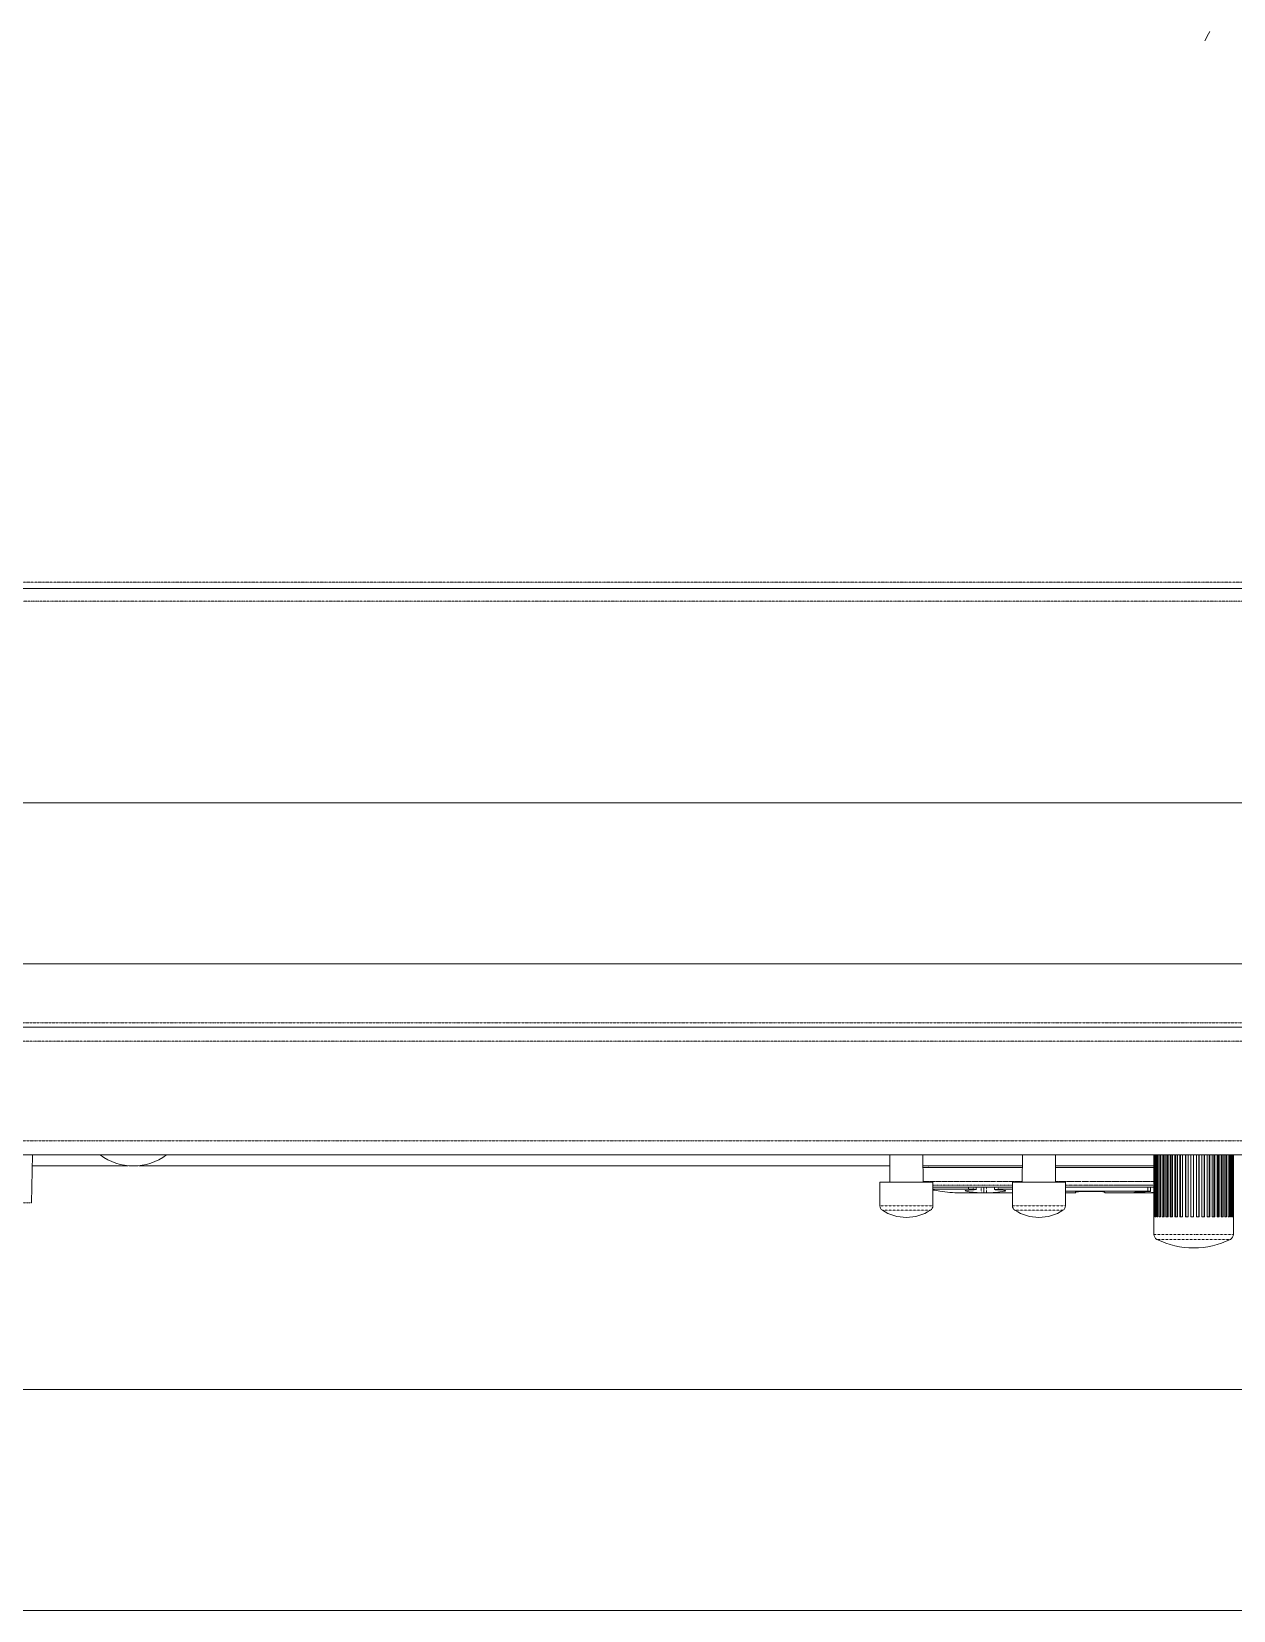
# Model space of a CAD drawing. Header units: millimetres. Extents: x 60499 to 556746, y 248297 to 497145.
# Drawn here: x 421339 to 427049, y 453679 to 461181 of the extents above; entities that cross this region are included whole.
import ezdxf

# ---------------------------------------------------------------- set-up
doc = ezdxf.new("R2010")
doc.units = ezdxf.units.MM
doc.linetypes.add('PHANTOM', pattern=[20, 10, -2, 2, -2, 2, -2])

msp = doc.modelspace()

# ---------------------------------------------------------------- linework, layer by layer
at = {"color": 7, "linetype": 'PHANTOM', "lineweight": 13, "ltscale": 0.03937}
for p, q in [((438435.8, 458565), (415307.1, 458565)), ((415333.1, 458475.5), (438409.7, 458475.5)), ((433159.1, 456471.1), (420561.8, 456471.1)), ((414933.3, 456384.6), (438787.6, 456384.6)), ((439207.5, 455910.1), (414513.4, 455910.1)), ((421339.3, 455616.1), (418946.2, 455616.1))]:
    msp.add_line(p, q, dxfattribs=at)
at = {"color": 7, "lineweight": 13, "ltscale": 0.03937}
for p, q in [((415307.1, 458535.2), (438435.8, 458535.2)), ((414684.7, 457515.9), (439039.5, 457515.9)), ((414684.7, 456751.6), (439039.5, 456751.6)), ((414933.3, 456450.1), (438787.6, 456450.1)), ((439181.4, 455843.8), (414539.4, 455843.8)), ((421848.2, 455792.5), (425416.5, 455792.5)), ((438224.1, 454729.2), (420651.1, 454729.2)), ((438224.1, 453679.4), (415548.1, 453679.4))]:
    msp.add_line(p, q, dxfattribs=at)
at = {"color": 7, "lineweight": 13, "ltscale": 0.00678}
msp.add_line((421339.3, 455616.1), (421343.2, 455843.8), dxfattribs=at)
at = {"color": 7, "lineweight": 13, "ltscale": 0.004688}
for p, q in [((421822.4, 455843.3), (421664.9, 455843.3)), ((421979.8, 455843.3), (421822.4, 455843.3))]:
    msp.add_line(p, q, dxfattribs=at)
at = {"color": 7, "lineweight": 13, "ltscale": 1.33965e-05}
for p, q in [((421691.3, 455843.8), (421691.3, 455843.3)), ((421953.4, 455843.8), (421953.4, 455843.3))]:
    msp.add_line(p, q, dxfattribs=at)
at = {"color": 7, "lineweight": 13, "ltscale": 0.003839}
for p, q in [((425416.9, 455843.8), (425415.8, 455714.8)), ((425572.8, 455843.8), (425574, 455714.8)), ((426046.8, 455843.8), (426045.7, 455714.8)), ((426202.7, 455843.8), (426203.8, 455714.8))]:
    msp.add_line(p, q, dxfattribs=at)
at = {"color": 7, "lineweight": 13, "ltscale": 0.00875}
for p, q in [((426670.7, 455549.8), (426670.7, 455843.8)), ((426671.7, 455549.8), (426671.7, 455843.8)), ((426673.5, 455549.8), (426673.5, 455843.8)), ((426676.2, 455549.8), (426676.2, 455843.8)), ((426679.8, 455549.8), (426679.8, 455843.8)), ((426684.3, 455549.8), (426684.3, 455843.8)), ((426689.7, 455549.8), (426689.7, 455843.8)), ((426695.9, 455549.8), (426695.9, 455843.8)), ((426702.9, 455549.8), (426702.9, 455843.8)), ((426710.6, 455549.8), (426710.6, 455843.8)), ((426717.2, 455843.8), (426717.2, 455549.8)), ((426719.1, 455549.8), (426719.1, 455843.8)), ((426728.2, 455549.8), (426728.2, 455843.8)), ((426734.1, 455843.8), (426734.1, 455549.8)), ((426738, 455549.8), (426738, 455843.8)), ((426748.4, 455549.8), (426748.4, 455843.8)), ((426753.4, 455843.8), (426753.4, 455549.8)), ((426759.4, 455549.8), (426759.4, 455843.8)), ((426770.8, 455549.8), (426770.8, 455843.8)), ((426774.7, 455843.8), (426774.7, 455549.8)), ((426782.6, 455549.8), (426782.6, 455843.8)), ((426794.8, 455549.8), (426794.8, 455843.8)), ((426797.7, 455843.8), (426797.7, 455549.8)), ((426807.4, 455549.8), (426807.4, 455843.8)), ((426820.2, 455549.8), (426820.2, 455843.8)), ((426821.9, 455843.8), (426821.9, 455549.8)), ((426833.2, 455549.8), (426833.2, 455843.8)), ((426846.3, 455549.8), (426846.3, 455843.8)), ((426846.9, 455843.8), (426846.9, 455549.8)), ((426859.5, 455549.8), (426859.5, 455843.8)), ((426872.6, 455549.8), (426872.6, 455843.8)), ((426884.6, 455843.8), (426884.6, 455549.8)), ((426885.8, 455549.8), (426885.8, 455843.8)), ((426898.8, 455549.8), (426898.8, 455843.8)), ((426909.2, 455843.8), (426909.2, 455549.8)), ((426911.6, 455549.8), (426911.6, 455843.8)), ((426924.1, 455549.8), (426924.1, 455843.8)), ((426932.9, 455843.8), (426932.9, 455549.8)), ((426936.3, 455549.8), (426936.3, 455843.8)), ((426948.2, 455549.8), (426948.2, 455843.8)), ((426955.2, 455843.8), (426955.2, 455549.8)), ((426959.6, 455549.8), (426959.6, 455843.8)), ((426970.6, 455549.8), (426970.6, 455843.8)), ((426975.6, 455843.8), (426975.6, 455549.8)), ((426981, 455549.8), (426981, 455843.8)), ((426990.8, 455549.8), (426990.8, 455843.8)), ((426993.7, 455843.8), (426993.7, 455549.8)), ((426999.9, 455549.8), (426999.9, 455843.8)), ((427008.4, 455549.8), (427008.4, 455843.8)), ((427009.2, 455843.8), (427009.2, 455549.8)), ((427016.2, 455549.8), (427016.2, 455843.8)), ((427023.2, 455549.8), (427023.2, 455843.8)), ((427029.4, 455549.8), (427029.4, 455843.8)), ((427034.7, 455549.8), (427034.7, 455843.8)), ((427039.3, 455549.8), (427039.3, 455843.8)), ((427042.9, 455549.8), (427042.9, 455843.8)), ((427045.7, 455549.8), (427045.7, 455843.8)), ((427047.5, 455549.8), (427047.5, 455843.8)), ((427048.4, 455549.8), (427048.4, 455843.8))]:
    msp.add_line(p, q, dxfattribs=at)
at = {"color": 7, "lineweight": 13, "ltscale": 0.01125}
for p, q in [((427048.6, 455465.8), (427048.6, 455843.8)), ((425998.8, 455690.1), (425620.9, 455690.1))]:
    msp.add_line(p, q, dxfattribs=at)
at = {"color": 7, "lineweight": 13, "ltscale": 0.013521}
msp.add_line((421342.3, 455792.5), (421796.5, 455792.5), dxfattribs=at)
at = {"color": 7, "lineweight": 13, "ltscale": 1.59196e-06}
msp.add_line((425416.4, 455784.1), (425416.4, 455784.1), dxfattribs=at)
at = {"color": 7, "lineweight": 13, "ltscale": 0.000204131}
msp.add_line((425416.4, 455777.3), (425416.4, 455784.1), dxfattribs=at)
at = {"color": 7, "lineweight": 13, "ltscale": 0.014082}
msp.add_line((425573.3, 455792.5), (426046.4, 455792.5), dxfattribs=at)
at = {"color": 7, "lineweight": 13, "ltscale": 0.014078}
msp.add_line((426046.3, 455784.1), (425573.4, 455784.1), dxfattribs=at)
at = {"color": 7, "linetype": 'PHANTOM', "lineweight": 13, "ltscale": 0.000249968}
msp.add_line((425599.9, 455784.1), (425599.9, 455792.5), dxfattribs=at)
at = {"color": 7, "lineweight": 13, "ltscale": 0.01392}
msp.add_line((426203.2, 455792.5), (426670.8, 455792.5), dxfattribs=at)
at = {"color": 7, "lineweight": 13, "ltscale": 0.013917}
msp.add_line((426670.8, 455784.1), (426203.2, 455784.1), dxfattribs=at)
at = {"color": 7, "lineweight": 13, "ltscale": 0.0075}
for p, q in [((425620.9, 455714.8), (425368.9, 455714.8)), ((426250.7, 455714.8), (425998.8, 455714.8))]:
    msp.add_line(p, q, dxfattribs=at)
at = {"color": 7, "lineweight": 13, "ltscale": 0.003343}
for p, q in [((425368.9, 455714.8), (425368.9, 455602.5)), ((425620.9, 455714.8), (425620.9, 455602.5)), ((425998.8, 455714.8), (425998.8, 455602.5)), ((426250.7, 455714.8), (426250.7, 455602.5))]:
    msp.add_line(p, q, dxfattribs=at)
at = {"color": 7, "linetype": 'PHANTOM', "lineweight": 13, "ltscale": 0.014043}
msp.add_line((425574, 455717.1), (426045.7, 455717.1), dxfattribs=at)
at = {"color": 7, "linetype": 'PHANTOM', "lineweight": 13, "ltscale": 0.01125}
for p, q in [((425620.9, 455700.4), (425998.8, 455700.4)), ((425998.8, 455690.2), (425620.9, 455690.2))]:
    msp.add_line(p, q, dxfattribs=at)
at = {"color": 7, "lineweight": 13, "ltscale": 0.005033}
msp.add_line((425789.9, 455680.6), (425620.9, 455680.6), dxfattribs=at)
at = {"color": 7, "lineweight": 13, "ltscale": 0.003243}
msp.add_line((425858.9, 455663.3), (425750, 455663.3), dxfattribs=at)
at = {"color": 7, "lineweight": 13, "ltscale": 4.48753e-05}
msp.add_line((425775.2, 455673.8), (425775.2, 455672.3), dxfattribs=at)
at = {"color": 7, "lineweight": 13, "ltscale": 0.000282288}
msp.add_line((425789.9, 455690.1), (425789.9, 455680.6), dxfattribs=at)
at = {"color": 7, "linetype": 'PHANTOM', "lineweight": 13, "ltscale": 0.00028457}
msp.add_line((425811.9, 455680.5), (425811.9, 455690.1), dxfattribs=at)
at = {"color": 7, "lineweight": 13, "ltscale": 0.000213104}
msp.add_line((425819.1, 455680.3), (425812, 455680.5), dxfattribs=at)
at = {"color": 7, "lineweight": 13, "ltscale": 0.000321216}
msp.add_line((425827.2, 455679.3), (425827.2, 455690.1), dxfattribs=at)
at = {"color": 7, "lineweight": 13, "ltscale": 1.02154e-05}
msp.add_line((425850.5, 455663.4), (425850.2, 455663.4), dxfattribs=at)
at = {"color": 7, "linetype": 'PHANTOM', "lineweight": 13, "ltscale": 0.000809677}
msp.add_line((425850.5, 455662.9), (425850.5, 455690.1), dxfattribs=at)
at = {"color": 7, "lineweight": 13, "ltscale": 0.000250672}
msp.add_line((425858.9, 455663.3), (425850.5, 455663.4), dxfattribs=at)
at = {"color": 7, "lineweight": 13, "ltscale": 9.67192e-05}
msp.add_line((425862.2, 455663.3), (425858.9, 455663.3), dxfattribs=at)
at = {"color": 7, "lineweight": 13, "ltscale": 0.000526789}
msp.add_line((425862.2, 455690.1), (425862.2, 455672.4), dxfattribs=at)
at = {"color": 7, "lineweight": 13, "ltscale": 3.82441e-05}
msp.add_line((425862.2, 455672.4), (425862.2, 455671.1), dxfattribs=at)
at = {"color": 7, "lineweight": 13, "ltscale": 0.000230624}
msp.add_line((425862.2, 455671.1), (425862.2, 455663.3), dxfattribs=at)
at = {"color": 7, "lineweight": 13, "ltscale": 0.000110746}
msp.add_line((425865.9, 455663.3), (425862.2, 455663.3), dxfattribs=at)
at = {"color": 7, "lineweight": 13, "ltscale": 0.000290767}
msp.add_line((425875.7, 455663.4), (425865.9, 455663.3), dxfattribs=at)
at = {"color": 7, "lineweight": 13, "ltscale": 0.003956}
msp.add_line((425998.8, 455663.3), (425865.9, 455663.3), dxfattribs=at)
at = {"color": 7, "lineweight": 13, "ltscale": 1.80247e-05}
msp.add_line((425876.3, 455663.4), (425875.7, 455663.4), dxfattribs=at)
at = {"color": 7, "linetype": 'PHANTOM', "lineweight": 13, "ltscale": 0.000792976}
msp.add_line((425876.3, 455663.4), (425876.3, 455690.1), dxfattribs=at)
at = {"color": 7, "lineweight": 13, "ltscale": 0.000322057}
msp.add_line((425913, 455679.3), (425913, 455690.1), dxfattribs=at)
at = {"color": 7, "linetype": 'PHANTOM', "lineweight": 13, "ltscale": 0.00028403}
msp.add_line((425931.1, 455680.5), (425931.1, 455690.1), dxfattribs=at)
at = {"color": 7, "lineweight": 13, "ltscale": 5.2266e-05}
msp.add_line((425932.8, 455680.5), (425931.1, 455680.5), dxfattribs=at)
at = {"color": 7, "lineweight": 13, "ltscale": 0.001243}
msp.add_line((425974.6, 455680.6), (425932.8, 455680.5), dxfattribs=at)
at = {"color": 7, "lineweight": 13, "ltscale": 0.000115763}
msp.add_line((425960.5, 455675), (425960.5, 455671.1), dxfattribs=at)
at = {"color": 7, "lineweight": 13, "ltscale": 4.75185e-05}
msp.add_line((425965.1, 455673.9), (425965.1, 455672.3), dxfattribs=at)
at = {"color": 7, "lineweight": 13, "ltscale": 0.000720497}
msp.add_line((425998.8, 455680.6), (425974.6, 455680.6), dxfattribs=at)
at = {"color": 7, "linetype": 'PHANTOM', "lineweight": 13, "ltscale": 0.0139}
msp.add_line((426203.8, 455717.1), (426670.8, 455717.1), dxfattribs=at)
at = {"color": 7, "linetype": 'PHANTOM', "lineweight": 13, "ltscale": 0.012503}
msp.add_line((426250.7, 455700.4), (426670.8, 455700.4), dxfattribs=at)
at = {"color": 7, "linetype": 'PHANTOM', "lineweight": 13, "ltscale": 0.012504}
msp.add_line((426670.8, 455690.2), (426250.7, 455690.2), dxfattribs=at)
at = {"color": 7, "lineweight": 13, "ltscale": 0.012503}
msp.add_line((426670.8, 455690.1), (426250.7, 455690.1), dxfattribs=at)
at = {"color": 7, "lineweight": 13, "ltscale": 0.011653}
msp.add_line((426642.2, 455671.2), (426250.7, 455671.2), dxfattribs=at)
at = {"color": 7, "lineweight": 13, "ltscale": 0.001442}
msp.add_line((426299.2, 455663.3), (426250.7, 455663.3), dxfattribs=at)
at = {"color": 7, "lineweight": 13, "ltscale": 6.62668e-06}
msp.add_line((426298.9, 455665.2), (426299, 455665), dxfattribs=at)
at = {"color": 7, "linetype": 'PHANTOM', "lineweight": 13, "ltscale": 5.74307e-05}
msp.add_line((426299, 455667.1), (426299, 455665.2), dxfattribs=at)
at = {"color": 7, "lineweight": 13, "ltscale": 4.97164e-05}
msp.add_line((426299, 455665), (426299.2, 455663.3), dxfattribs=at)
at = {"color": 7, "lineweight": 13, "ltscale": 6.72228e-05}
msp.add_line((426299.2, 455667.3), (426299.2, 455665), dxfattribs=at)
at = {"color": 7, "lineweight": 13, "ltscale": 1.12227e-05}
msp.add_line((426299.2, 455663.3), (426299.3, 455663.7), dxfattribs=at)
at = {"color": 7, "lineweight": 13, "ltscale": 0.00151}
msp.add_line((426342.8, 455669.7), (426393.6, 455669.7), dxfattribs=at)
at = {"color": 7, "lineweight": 13, "ltscale": 8.03189e-05}
msp.add_line((426436.9, 455667.1), (426436.9, 455664.4), dxfattribs=at)
at = {"color": 7, "lineweight": 13, "ltscale": 0.006948}
msp.add_line((426670.7, 455663.3), (426437.3, 455663.3), dxfattribs=at)
at = {"color": 7, "lineweight": 13, "ltscale": 1.40916e-05}
msp.add_line((426575.5, 455663.5), (426575.9, 455663.6), dxfattribs=at)
at = {"color": 7, "lineweight": 13, "ltscale": 5.74307e-05}
msp.add_line((426575.9, 455663.4), (426575.9, 455665.3), dxfattribs=at)
at = {"color": 7, "linetype": 'PHANTOM', "lineweight": 13, "ltscale": 3.23198e-05}
msp.add_line((426575.9, 455664.2), (426575.9, 455665.2), dxfattribs=at)
at = {"color": 7, "lineweight": 13, "ltscale": 1.70212e-05}
msp.add_line((426575.9, 455663.6), (426575.9, 455664.2), dxfattribs=at)
at = {"color": 7, "lineweight": 13, "ltscale": 5.52329e-06}
msp.add_line((426580.2, 455666.3), (426580.4, 455666.3), dxfattribs=at)
at = {"color": 7, "lineweight": 13, "ltscale": 8.7708e-05}
msp.add_line((426580.2, 455663.4), (426580.2, 455666.3), dxfattribs=at)
at = {"color": 7, "lineweight": 13, "ltscale": 0.001288}
msp.add_line((426580.4, 455666.3), (426623.6, 455668.6), dxfattribs=at)
at = {"color": 7, "lineweight": 13, "ltscale": 9.04113e-05}
msp.add_line((426642.2, 455690.1), (426642.2, 455687), dxfattribs=at)
at = {"color": 7, "lineweight": 13, "ltscale": 0.000473984}
msp.add_line((426642.2, 455687), (426642.2, 455671.1), dxfattribs=at)
at = {"color": 7, "lineweight": 13, "ltscale": 9.81047e-06}
msp.add_line((426649.1, 455669.8), (426649.4, 455669.8), dxfattribs=at)
at = {"color": 7, "linetype": 'PHANTOM', "lineweight": 13, "ltscale": 0.00057641}
msp.add_line((426654.8, 455670.7), (426654.8, 455690.1), dxfattribs=at)
at = {"color": 7, "lineweight": 13, "ltscale": 0.000583318}
msp.add_line((426655.2, 455670.5), (426655.2, 455690.1), dxfattribs=at)
at = {"color": 7, "linetype": 'PHANTOM', "lineweight": 13, "ltscale": 0.0075}
for p, q in [((425368.9, 455602.5), (425620.9, 455602.5)), ((425998.8, 455602.5), (426250.7, 455602.5))]:
    msp.add_line(p, q, dxfattribs=at)
at = {"color": 7, "linetype": 'PHANTOM', "lineweight": 13, "ltscale": 0.003393}
for p, q in [((425380.9, 455580.5), (425494.9, 455580.5)), ((425494.9, 455580.5), (425608.9, 455580.5)), ((426010.8, 455580.5), (426124.8, 455580.5)), ((426124.8, 455580.5), (426238.7, 455580.5))]:
    msp.add_line(p, q, dxfattribs=at)
at = {"color": 7, "lineweight": 13, "ltscale": 3.27403e-06}
msp.add_line((426670.7, 455549.8), (426670.6, 455549.8), dxfattribs=at)
at = {"color": 7, "lineweight": 13, "ltscale": 0.0025}
msp.add_line((426670.6, 455465.8), (426670.6, 455549.8), dxfattribs=at)
at = {"color": 7, "lineweight": 13, "ltscale": 5.43669e-05}
msp.add_line((426673.5, 455549.8), (426671.7, 455549.8), dxfattribs=at)
at = {"color": 7, "lineweight": 13, "ltscale": 0.000107953}
msp.add_line((426679.8, 455549.8), (426676.2, 455549.8), dxfattribs=at)
at = {"color": 7, "lineweight": 13, "ltscale": 0.000159436}
msp.add_line((426689.7, 455549.8), (426684.3, 455549.8), dxfattribs=at)
at = {"color": 7, "lineweight": 13, "ltscale": 0.000207796}
msp.add_line((426702.9, 455549.8), (426695.9, 455549.8), dxfattribs=at)
at = {"color": 7, "lineweight": 13, "ltscale": 0.000252161}
msp.add_line((426719.1, 455549.8), (426710.6, 455549.8), dxfattribs=at)
at = {"color": 7, "lineweight": 13, "ltscale": 0.000291599}
msp.add_line((426738, 455549.8), (426728.2, 455549.8), dxfattribs=at)
at = {"color": 7, "lineweight": 13, "ltscale": 0.000325361}
msp.add_line((426759.4, 455549.8), (426748.4, 455549.8), dxfattribs=at)
at = {"color": 7, "lineweight": 13, "ltscale": 0.000352754}
msp.add_line((426782.6, 455549.8), (426770.8, 455549.8), dxfattribs=at)
at = {"color": 7, "lineweight": 13, "ltscale": 0.00037333}
msp.add_line((426807.4, 455549.8), (426794.8, 455549.8), dxfattribs=at)
at = {"color": 7, "lineweight": 13, "ltscale": 0.000386606}
msp.add_line((426833.2, 455549.8), (426820.2, 455549.8), dxfattribs=at)
at = {"color": 7, "lineweight": 13, "ltscale": 0.000392373}
msp.add_line((426859.5, 455549.8), (426846.3, 455549.8), dxfattribs=at)
at = {"color": 7, "lineweight": 13, "ltscale": 0.000390481}
msp.add_line((426885.8, 455549.8), (426872.6, 455549.8), dxfattribs=at)
at = {"color": 7, "lineweight": 13, "ltscale": 0.000381049}
msp.add_line((426911.6, 455549.8), (426898.8, 455549.8), dxfattribs=at)
at = {"color": 7, "lineweight": 13, "ltscale": 0.000364138}
msp.add_line((426936.3, 455549.8), (426924.1, 455549.8), dxfattribs=at)
at = {"color": 7, "lineweight": 13, "ltscale": 0.000340169}
msp.add_line((426959.6, 455549.8), (426948.2, 455549.8), dxfattribs=at)
at = {"color": 7, "lineweight": 13, "ltscale": 0.000309561}
msp.add_line((426981, 455549.8), (426970.6, 455549.8), dxfattribs=at)
at = {"color": 7, "lineweight": 13, "ltscale": 0.000272946}
msp.add_line((426999.9, 455549.8), (426990.8, 455549.8), dxfattribs=at)
at = {"color": 7, "lineweight": 13, "ltscale": 0.000231014}
msp.add_line((427016.2, 455549.8), (427008.4, 455549.8), dxfattribs=at)
at = {"color": 7, "lineweight": 13, "ltscale": 0.000184577}
msp.add_line((427029.4, 455549.8), (427023.2, 455549.8), dxfattribs=at)
at = {"color": 7, "lineweight": 13, "ltscale": 0.000134536}
msp.add_line((427039.3, 455549.8), (427034.7, 455549.8), dxfattribs=at)
at = {"color": 7, "lineweight": 13, "ltscale": 8.19109e-05}
msp.add_line((427045.7, 455549.8), (427042.9, 455549.8), dxfattribs=at)
at = {"color": 7, "lineweight": 13, "ltscale": 2.76641e-05}
msp.add_line((427048.4, 455549.8), (427047.5, 455549.8), dxfattribs=at)
at = {"color": 7, "linetype": 'PHANTOM', "lineweight": 13, "ltscale": 0.005817}
msp.add_line((426670.6, 455465.8), (426866.1, 455465.8), dxfattribs=at)
at = {"color": 7, "linetype": 'PHANTOM', "lineweight": 13, "ltscale": 3.03374e-06}
msp.add_line((426685.1, 455442.5), (426685.2, 455442.5), dxfattribs=at)
at = {"color": 7, "linetype": 'PHANTOM', "lineweight": 13, "ltscale": 0.005369}
msp.add_line((426685.2, 455442.5), (426865.6, 455442.5), dxfattribs=at)
at = {"color": 7, "linetype": 'PHANTOM', "lineweight": 13, "ltscale": 0.005016}
msp.add_line((427034.1, 455442.5), (426865.6, 455442.5), dxfattribs=at)
at = {"color": 7, "linetype": 'PHANTOM', "lineweight": 13, "ltscale": 0.005433}
msp.add_line((427048.6, 455465.8), (426866.1, 455465.8), dxfattribs=at)
at = {"color": 7, "lineweight": 13, "ltscale": 0.03937}
for points in [[(425774.3, 455673), (425774.3, 455673.2), (425774.6, 455673.5), (425775, 455673.7), (425776.5, 455674.3), (425791.6, 455676.4), (425817.7, 455678)], [(425817.7, 455678), (425825.3, 455678.7), (425826.8, 455679), (425827.2, 455679.1), (425827.3, 455679.2), (425827.3, 455679.3)], [(425827.3, 455679.3), (425827.3, 455679.3), (425827.3, 455679.4), (425827.3, 455679.4), (425827, 455679.5), (425824.2, 455680), (425819.1, 455680.3)], [(425931.1, 455680.5), (425916.9, 455680), (425914.1, 455679.6), (425913.3, 455679.4), (425913, 455679.3), (425913, 455679.2)], [(425913, 455679.2), (425913, 455679.2), (425913, 455679.2), (425913.1, 455679.1), (425913.4, 455679), (425916.7, 455678.5), (425922.6, 455678)], [(425922.6, 455678), (425954.1, 455675.8), (425963.9, 455674.2), (425965.4, 455673.7), (425965.8, 455673.5), (425966, 455673.2), (425966.1, 455673.1)], [(426300.3, 455667.6), (426298.9, 455667.1), (426298.6, 455666.8), (426298.4, 455666.4)], [(426342.8, 455669.7), (426313.4, 455669), (426300.3, 455667.6)], [(426435.3, 455667.7), (426428.9, 455668.6), (426393.6, 455669.7)], [(426575.6, 455664.8), (426575.6, 455664.9), (426575.8, 455665.2), (426576.3, 455665.5), (426580.2, 455666.3)], [(426654.9, 455670.7), (426651.4, 455671.1), (426642.2, 455671.2)], [(426649.4, 455669.8), (426654.3, 455670.2), (426655.1, 455670.4), (426655.2, 455670.4), (426655.2, 455670.5), (426655.2, 455670.5)]]:
    msp.add_lwpolyline(points, dxfattribs=at)
for centre, radius, start, end in [((427403.4, 460891.7), 548.9, 148.18116, 153.40202), ((421822.4, 456055.4), 264.1, 233.40534, 270), ((421822.4, 456055.4), 264.1, 270, 306.59466), ((425602, 455417.8), 259.6, 78.51547, 85.82426), ((425750.1, 456195.8), 532.4, 259.5638, 269.98909), ((425775.4, 455673.5), 1.19, 201.80613, 258.98152), ((425859.9, 456066.6), 403.3, 257.87532, 268.61794), ((425798.7, 454824.2), 856.4, 89.10855, 90.58269), ((425865.5, 456253.3), 590, 271.04248, 279.26253), ((425959.9, 455682.8), 11.8, 273.05779, 296.2888), ((425964.9, 455673.6), 1.35, 277.91974, 334.51783), ((426300, 455666.5), 1.67, 182.89684, 229.81409), ((426434.9, 455663.9), 3.78, 53.24011, 84.85173), ((426437.9, 455664), 0.948, 156.72731, 230.2336), ((426436.2, 455666.4), 1.1, 356.98997, 32.16516), ((426431, 455664.1), 6.71, 2.05112, 19.32393), ((426436.8, 455664.1), 0.94, 307.02385, 15.07736), ((426578.3, 455701.6), 38.3, 265.70222, 272.84788), ((426576.6, 455664.9), 0.998, 188.06235, 225.53543), ((426570.2, 458690.7), 3027.4, 270.19047, 271.90326), ((426583.7, 456847.1), 1179.2, 271.93724, 273.17695), ((426654.8, 455670.2), 0.497, 37.5896, 85.21693), ((425395.2, 455602.5), 26.2, 180.00001, 237.12166), ((425494.9, 455756.8), 210, 237.12165, 270), ((425494.9, 455756.8), 210, 270, 302.87835), ((425594.6, 455602.5), 26.2, 302.87834, 360), ((426025, 455602.5), 26.2, 180.00001, 237.12166), ((426124.8, 455756.8), 210, 237.12165, 270), ((426124.8, 455756.8), 210, 270, 302.87835), ((426224.5, 455602.5), 26.2, 302.87834, 360), ((426696.7, 455465.8), 26, 180.00001, 243.64472), ((426859.6, 455794.7), 393, 243.64472, 270), ((426859.6, 455794.7), 393, 270, 296.35528), ((427022.5, 455465.8), 26, 296.35527, 360)]:
    msp.add_arc(centre, radius, start, end, dxfattribs=at)

doc.saveas('drawing.dxf')
